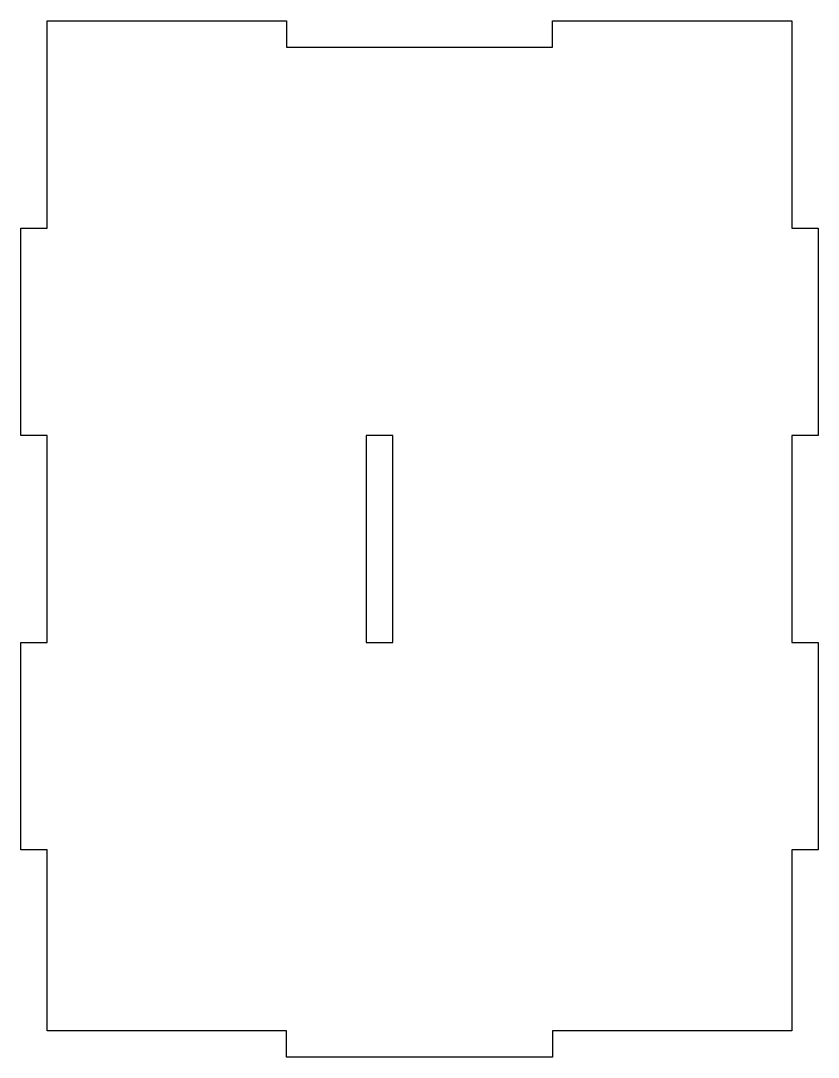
# Model space of a CAD drawing. Header units: millimetres. Extents: x -150 to 0, y 0 to 195.
import ezdxf

# ---------------------------------------------------------------- set-up
doc = ezdxf.new("R2010")
doc.units = ezdxf.units.MM
doc.layers.get('0').update_dxf_attribs({"linetype": 'CONTINUOUS'})

msp = doc.modelspace()

# ---------------------------------------------------------------- linework, layer by layer
for points in [[(-100, 195), (-100, 190), (-50, 190), (-50, 195), (-5, 195), (-5, 156), (0, 156), (0, 117), (-5, 117), (-5, 78), (0, 78), (0, 39), (-5, 39), (-5, 5), (-50, 5), (-50, 0), (-100, 0), (-100, 5), (-145, 5), (-145, 39), (-150, 39), (-150, 78), (-145, 78), (-145, 117), (-150, 117), (-150, 156), (-145, 156), (-145, 195)], [(-80, 117), (-85, 117), (-85, 78), (-80, 78)]]:
    msp.add_lwpolyline(points, close=True)

doc.saveas('drawing.dxf')
